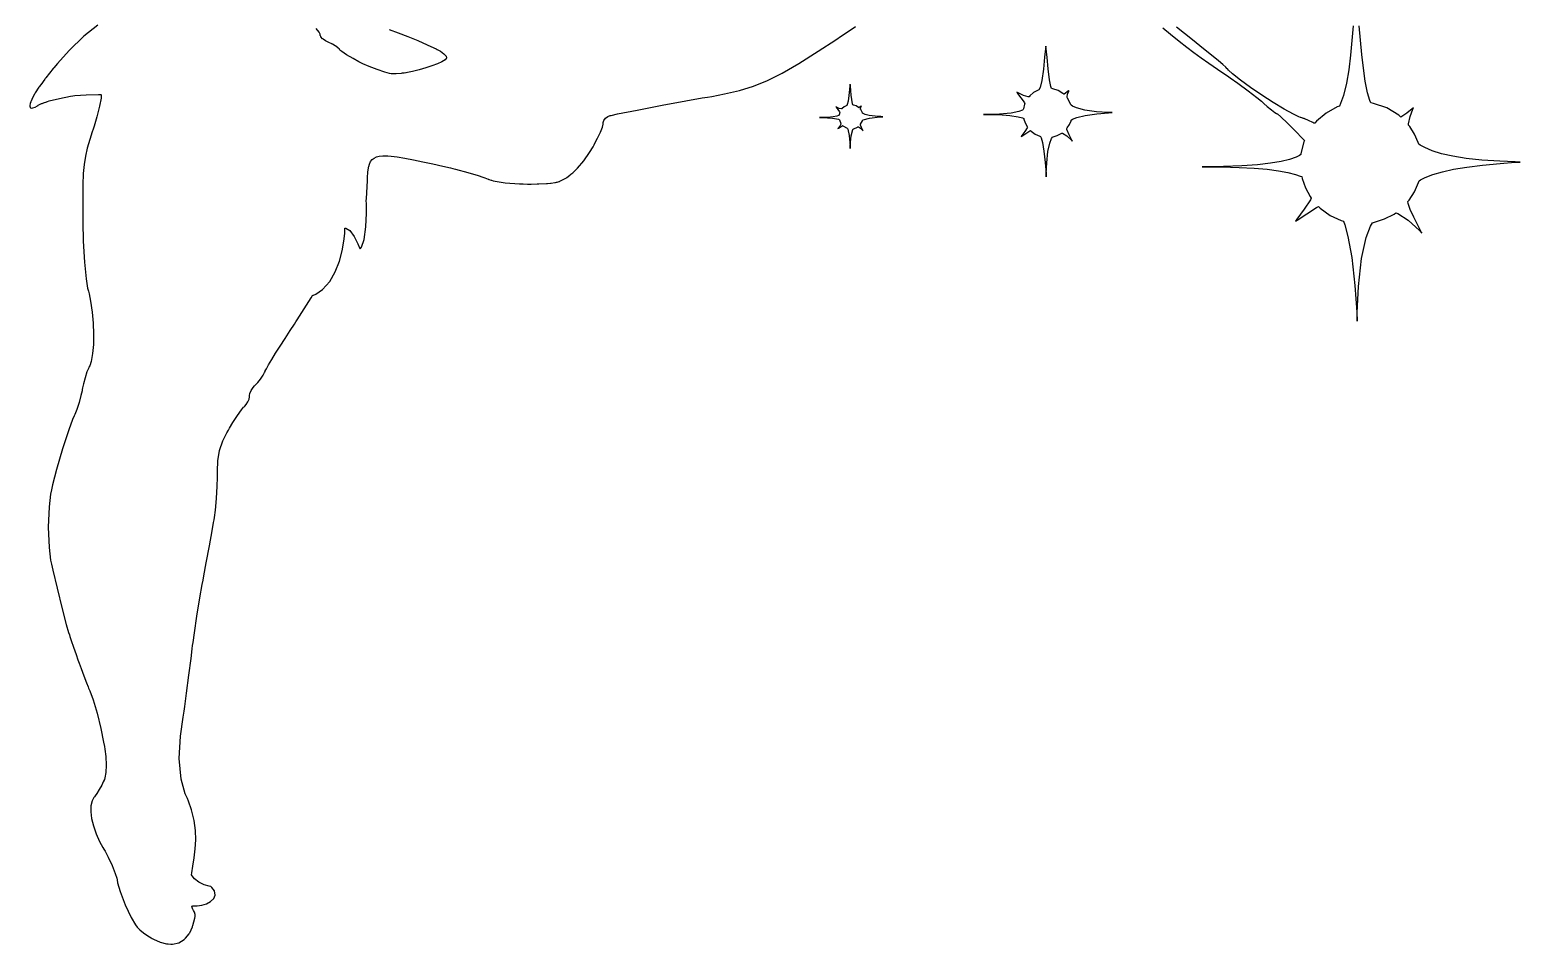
# Model space of a CAD drawing. Extents: x 0 to 17.2, y 0 to 19.3.
# Drawn here: x 0 to 17.19, y 0 to 10.55 of the extents above; entities that cross this region are included whole.
import ezdxf

# ---------------------------------------------------------------- set-up
doc = ezdxf.new("R2010")
doc.units = 0
doc.layers.get('0').update_dxf_attribs({"linetype": 'CONTINUOUS'})

msp = doc.modelspace()

# ---------------------------------------------------------------- linework, layer by layer
at = {"color": 0}
for points in [[(0.784451, 10.6), (0.624078, 10.4723), (0.452365, 10.3062), (0.318793, 10.1592), (0.276585, 10.1082), (0.268229, 10.0982), (0.185221, 9.99414), (0.177029, 9.9834), (0.171821, 9.97667), (0.12538, 9.91276), (0.121094, 9.90657), (0.12028, 9.90543), (0.111328, 9.89328), (0.110569, 9.89214), (0.11046, 9.89208), (0.105577, 9.88499), (0.062934, 9.81868), (0.059353, 9.81256), (0.059299, 9.81256), (0.059191, 9.81239), (0.059191, 9.81228), (0.053711, 9.80317), (0.030979, 9.76124), (0.014214, 9.72472), (0.011773, 9.71826), (0.010905, 9.71615), (0.004395, 9.69629), (0.00396, 9.69444), (0.003472, 9.69265), (0.00038, 9.67637), (0.000271, 9.67492), (0.000109, 9.67344), (0.000597, 9.66081), (0.000868, 9.65972), (0.000922, 9.6594), (0.002279, 9.65668), (0.002387, 9.65636), (0.002604, 9.65571), (0.005263, 9.64968), (0.005697, 9.64919), (0.007704, 9.64686), (0.017741, 9.64301), (0.036675, 9.64481), (0.062554, 9.65511), (0.087511, 9.66911), (0.095486, 9.67426), (0.09809, 9.676), (0.135579, 9.69461), (0.140192, 9.6965), (0.141385, 9.69706), (0.153267, 9.70193), (0.154622, 9.70242), (0.15804, 9.70378), (0.1977, 9.71739), (0.201768, 9.71875), (0.201824, 9.71881), (0.202746, 9.71903), (0.202854, 9.71903), (0.22309, 9.72537), (0.340875, 9.75543), (0.470215, 9.78174), (0.496203, 9.78614), (0.519749, 9.78896), (0.650662, 9.79785), (0.790907, 9.80063), (0.819174, 9.80029), (0.823133, 9.79449), (0.821126, 9.75592), (0.804958, 9.66585), (0.773438, 9.54286), (0.741157, 9.43506), (0.729383, 9.39942), (0.719618, 9.37001), (0.691243, 9.28147), (0.662056, 9.18099), (0.640788, 9.08826), (0.626139, 8.99354), (0.617025, 8.8871), (0.612304, 8.75911), (0.61084, 8.59987), (0.611165, 8.4496), (0.611436, 8.39953), (0.611817, 8.32667), (0.616808, 8.10801), (0.629449, 7.866), (0.64936, 7.67356), (0.667318, 7.56581), (0.676486, 7.53071), (0.683919, 7.50206), (0.701714, 7.41476), (0.719997, 7.29042), (0.731337, 7.16282), (0.735732, 7.03711), (0.733018, 6.91829), (0.723307, 6.81147), (0.706435, 6.72174), (0.690483, 6.67008), (0.682508, 6.65419), (0.67589, 6.64106), (0.659179, 6.59999), (0.636774, 6.53381), (0.617785, 6.46397), (0.60726, 6.41531), (0.604764, 6.39893), (0.602051, 6.38157), (0.59044, 6.32992), (0.568033, 6.24924), (0.540582, 6.16694), (0.519206, 6.11117), (0.511176, 6.09299), (0.493653, 6.05354), (0.449056, 5.93169), (0.378201, 5.71457), (0.308214, 5.4731), (0.262424, 5.29758), (0.248861, 5.23867), (0.237956, 5.19146), (0.221679, 5.04606), (0.212619, 4.81054), (0.221625, 4.57497), (0.237901, 4.42936), (0.248807, 4.38206), (0.264757, 4.31267), (0.314019, 4.1046), (0.372288, 3.86919), (0.420899, 3.68625), (0.447428, 3.59462), (0.457194, 3.56625), (0.462511, 3.55078), (0.478461, 3.50429), (0.505425, 3.42589), (0.534451, 3.34125), (0.555339, 3.28054), (0.562283, 3.26031), (0.569228, 3.24007), (0.590983, 3.17942), (0.622504, 3.09472), (0.652994, 3.01639), (0.671983, 2.96978), (0.678711, 2.95437), (0.693251, 2.9209), (0.731771, 2.81814), (0.778157, 2.66601), (0.820258, 2.48931), (0.851183, 2.33192), (0.860351, 2.27924), (0.865235, 2.25092), (0.876628, 2.16521), (0.882379, 2.0664), (0.877115, 1.97954), (0.865994, 1.92042), (0.860189, 1.90136), (0.859538, 1.90001), (0.853244, 1.88747), (0.852593, 1.8859), (0.847168, 1.87321), (0.828993, 1.83594), (0.800836, 1.7844), (0.771647, 1.73742), (0.752171, 1.70964), (0.744954, 1.70096), (0.736654, 1.69103), (0.718967, 1.65511), (0.705186, 1.59619), (0.703125, 1.52642), (0.712457, 1.44808), (0.732747, 1.36344), (0.763564, 1.27479), (0.804471, 1.1843), (0.841525, 1.11616), (0.855143, 1.09424), (0.868653, 1.07254), (0.905382, 1.00488), (0.950738, 0.908637), (0.986165, 0.817111), (1.00331, 0.76096), (1.00678, 0.741808), (1.01302, 0.707357), (1.04291, 0.606011), (1.10091, 0.452963), (1.16987, 0.308214), (1.21913, 0.22309), (1.23893, 0.197265), (1.24523, 0.189019), (1.26785, 0.166883), (1.30995, 0.132053), (1.35948, 0.097114), (1.39779, 0.073405), (1.41097, 0.066298), (1.41103, 0.066298), (1.42736, 0.057509), (1.5051, 0.02398), (1.57715, 0.004612), (1.59071, 0.002821), (1.59407, 0.002387), (1.62701, 0.000054), (1.63021, 0), (1.64615, 0), (1.71892, 0.016059), (1.78174, 0.053602), (1.79275, 0.06429), (1.79715, 0.068576), (1.83697, 0.1199), (1.84056, 0.125868), (1.84407, 0.13189), (1.87522, 0.199978), (1.87788, 0.207628), (1.88053, 0.215278), (1.90267, 0.300185), (1.9044, 0.309462), (1.90588, 0.317329), (1.90593, 0.341635), (1.89953, 0.368381), (1.88857, 0.390192), (1.87961, 0.403429), (1.87642, 0.407607), (1.87576, 0.410319), (1.87017, 0.436849), (1.86968, 0.439453), (1.87044, 0.439779), (1.88026, 0.442654), (1.88172, 0.442817), (1.89307, 0.440701), (1.92844, 0.440593), (1.98247, 0.448676), (2.03711, 0.466254), (2.08567, 0.492458), (2.12153, 0.526313), (2.13807, 0.567057), (2.12864, 0.613769), (2.09879, 0.654568), (2.08653, 0.665474), (2.067, 0.668946), (2.0096, 0.685656), (1.94769, 0.715494), (1.89974, 0.753851), (1.8719, 0.787326), (1.86458, 0.799642), (1.86768, 0.82449), (1.87875, 0.898708), (1.89387, 0.997775), (1.90662, 1.09836), (1.91368, 1.20215), (1.91157, 1.31066), (1.89692, 1.4254), (1.86643, 1.54807), (1.83089, 1.64789), (1.81674, 1.68013), (1.79346, 1.73292), (1.74707, 1.90158), (1.72265, 2.13992), (1.73633, 2.40061), (1.76742, 2.61751), (1.78103, 2.68918), (1.78792, 2.74035), (1.80821, 2.89387), (1.83556, 3.10439), (1.85981, 3.29601), (1.87349, 3.4069), (1.87782, 3.44385), (1.88217, 3.4809), (1.89762, 3.59174), (1.92692, 3.78331), (1.96164, 3.99382), (1.9885, 4.1474), (1.99794, 4.19846), (2.00717, 4.24849), (2.03478, 4.39854), (2.07101, 4.5964), (2.10254, 4.76937), (2.11951, 4.86322), (2.12511, 4.89442), (2.12999, 4.9221), (2.14079, 5.00569), (2.15365, 5.14094), (2.16237, 5.28315), (2.16558, 5.38217), (2.16558, 5.41515), (2.16558, 5.45524), (2.16997, 5.57536), (2.18778, 5.69596), (2.22553, 5.80474), (2.27279, 5.89893), (2.29004, 5.92942), (2.30279, 5.95204), (2.34299, 6.01888), (2.39524, 6.0995), (2.44081, 6.16249), (2.46544, 6.19222), (2.47358, 6.19894), (2.47999, 6.20432), (2.49653, 6.22368), (2.51535, 6.25467), (2.52806, 6.28803), (2.53271, 6.31179), (2.53271, 6.31967), (2.53271, 6.32775), (2.53803, 6.35189), (2.55251, 6.38667), (2.574, 6.41982), (2.59293, 6.44125), (2.60021, 6.44721), (2.60824, 6.45389), (2.62989, 6.477), (2.66097, 6.51671), (2.68972, 6.56119), (2.70751, 6.59392), (2.71251, 6.60519), (2.71588, 6.6129), (2.72781, 6.63531), (2.75435, 6.68186), (2.79058, 6.74251), (2.83512, 6.81506), (2.88644, 6.89703), (2.94314, 6.98611), (3.00375, 7.07997), (3.051, 7.15229), (3.06685, 7.17626), (3.08425, 7.20275), (3.24533, 7.45682), (3.2601, 7.48101), (3.26101, 7.48112), (3.26958, 7.48378), (3.2704, 7.48426), (3.29844, 7.49621), (3.37489, 7.55057), (3.45817, 7.64453), (3.52246, 7.75667), (3.56988, 7.87744), (3.60254, 7.9974), (3.62256, 8.10693), (3.63217, 8.1965), (3.63422, 8.24169), (3.63346, 8.25662), (3.64621, 8.25836), (3.68892, 8.2309), (3.74089, 8.1606), (3.78293, 8.07883), (3.8035, 8.03142), (3.80865, 8.01856), (3.82563, 8.04113), (3.85406, 8.12582), (3.87657, 8.27251), (3.88303, 8.43169), (3.88178, 8.54025), (3.88043, 8.57633), (3.88232, 8.59619), (3.89486, 8.80658), (3.8954, 8.82829), (3.89572, 8.84201), (3.89908, 8.90278), (3.90533, 8.95361), (3.90712, 8.9624), (3.9089, 8.97151), (3.91667, 8.99832), (3.9299, 9.0274), (3.94738, 9.05024), (3.96951, 9.06749), (3.9969, 9.07981), (4.03006, 9.08783), (4.0695, 9.09218), (4.10422, 9.09347), (4.11583, 9.09347), (4.12858, 9.09347), (4.16689, 9.09022), (4.23779, 9.08094), (4.32503, 9.06646), (4.42486, 9.04764), (4.53381, 9.02522), (4.64822, 9.00022), (4.76454, 8.97325), (4.85053, 8.95242), (4.87918, 8.94526), (4.87924, 8.94526), (4.90924, 8.93778), (5.05007, 8.90039), (5.17204, 8.86496), (5.19265, 8.85835), (5.19276, 8.85835), (5.20301, 8.85508), (5.24881, 8.83951), (5.28618, 8.82525), (5.29232, 8.8226), (5.2946, 8.82161), (5.32232, 8.81196), (5.32557, 8.81104), (5.32563, 8.81104), (5.34489, 8.8055), (5.48008, 8.78293), (5.64893, 8.76932), (5.68506, 8.76824), (5.68511, 8.76824), (5.69108, 8.76807), (5.74094, 8.76719), (5.7576, 8.76719), (5.78276, 8.76719), (5.85081, 8.76785), (5.8584, 8.76796), (5.86897, 8.76818), (5.95888, 8.77219), (5.96674, 8.77274), (5.97011, 8.773), (6.00358, 8.77556), (6.00657, 8.77587), (6.01144, 8.77647), (6.05626, 8.78381), (6.06039, 8.78467), (6.06185, 8.78504), (6.07568, 8.78907), (6.0771, 8.78944), (6.07958, 8.79015), (6.10439, 8.79715), (6.10672, 8.79796), (6.11388, 8.80057), (6.18147, 8.8361), (6.18832, 8.84065), (6.19157, 8.84289), (6.22613, 8.86783), (6.22982, 8.87061), (6.22982, 8.87067), (6.23004, 8.87076), (6.23004, 8.87076), (6.23014, 8.87088), (6.23122, 8.87164), (6.23133, 8.87169), (6.23204, 8.87229), (6.23981, 8.87879), (6.24056, 8.87939), (6.26058, 8.89556), (6.31575, 8.95019), (6.38872, 9.03635), (6.4541, 9.12924), (6.49474, 9.19661), (6.50667, 9.21989), (6.51758, 9.23844), (6.5485, 9.29514), (6.58165, 9.36436), (6.60346, 9.42393), (6.61143, 9.4585), (6.61149, 9.47), (6.61149, 9.47737), (6.6186, 9.49946), (6.63803, 9.52587), (6.66715, 9.54682), (6.69422, 9.55783), (6.70361, 9.55979), (6.77843, 9.57536), (7.00319, 9.62082), (7.29362, 9.67725), (7.56689, 9.7276), (7.75299, 9.7601), (7.81515, 9.77035), (7.86453, 9.77854), (8.01226, 9.8061), (8.18533, 9.84631), (8.34581, 9.89632), (8.50521, 9.96137), (8.67492, 10.0467), (8.86643, 10.1574), (9.09119, 10.299), (9.29362, 10.4317), (9.36074, 10.4765), (9.4011, 10.5034), (9.52251, 10.5842)], [(4.14606, 10.5482), (4.24849, 10.5113), (4.35938, 10.4686), (4.47299, 10.4222), (4.58361, 10.3743), (4.66026, 10.3393), (4.68554, 10.3271), (4.69857, 10.3208), (4.73628, 10.2986), (4.77567, 10.2687), (4.79975, 10.241), (4.80621, 10.2236), (4.80469, 10.219), (4.80285, 10.2135), (4.78814, 10.2001), (4.75233, 10.1783), (4.70096, 10.1548), (4.63769, 10.1305), (4.56614, 10.1068), (4.49001, 10.0847), (4.41297, 10.0654), (4.35732, 10.0533), (4.33871, 10.0499), (4.33485, 10.0495), (4.31803, 10.048), (4.29953, 10.0461), (4.29492, 10.0455), (4.28256, 10.0441), (4.22661, 10.0396), (4.17606, 10.0391), (4.16644, 10.0396), (4.14779, 10.043), (4.09261, 10.0577), (4.00564, 10.0866), (3.91189, 10.1235), (3.84093, 10.1543), (3.81765, 10.1653), (3.79525, 10.1769), (3.72879, 10.2134), (3.65343, 10.2579), (3.59868, 10.2945), (3.57536, 10.3133), (3.57194, 10.3188), (3.57004, 10.3219), (3.5536, 10.339), (3.52951, 10.3574), (3.52387, 10.3611), (3.52382, 10.3611), (3.52094, 10.363), (3.49013, 10.3808), (3.48687, 10.3824), (3.48676, 10.3824), (3.48346, 10.3841), (3.44997, 10.3991), (3.44661, 10.4004), (3.43983, 10.403), (3.40853, 10.419), (3.38178, 10.4379), (3.37739, 10.4419), (3.37517, 10.444), (3.35758, 10.4645), (3.35633, 10.4665), (3.35568, 10.4676), (3.35092, 10.4775), (3.35058, 10.4785), (3.35026, 10.4794), (3.34864, 10.4871), (3.34864, 10.4896), (3.34864, 10.4954), (3.34179, 10.5103), (3.3405, 10.5125), (3.33649, 10.5194), (3.30083, 10.5618)], [(13.0677, 10.5686), (13.1558, 10.4967), (13.2554, 10.4164), (13.3433, 10.3471), (13.4252, 10.2846), (13.5072, 10.2244), (13.5949, 10.1621), (13.6944, 10.0933), (13.7822, 10.0334), (13.8115, 10.0136), (13.8419, 9.993), (13.9321, 9.92958), (14.0492, 9.84364), (14.1493, 9.766), (14.2026, 9.72222), (14.2194, 9.7066), (14.2318, 9.6951), (14.2701, 9.66135), (14.3179, 9.62196), (14.3571, 9.59272), (14.3771, 9.57992), (14.3828, 9.57781), (14.3896, 9.57525), (14.426, 9.54438), (14.5038, 9.47054), (14.5997, 9.37315), (14.674, 9.29531), (14.6985, 9.26899), (14.6932, 9.25603), (14.6578, 9.12121), (14.6558, 9.10732), (14.6433, 9.09847), (14.6022, 9.07736), (14.5276, 9.05029), (14.4301, 9.02653), (14.3075, 9.00624), (14.1572, 8.98986), (13.9772, 8.97765), (13.7654, 8.96994), (13.5808, 8.96713), (13.5194, 8.96701), (13.5758, 8.96713), (13.7454, 8.96539), (13.9451, 8.95969), (14.1197, 8.95019), (14.2707, 8.93713), (14.3996, 8.92057), (14.5076, 8.90082), (14.5963, 8.8781), (14.6499, 8.85997), (14.6671, 8.85249), (14.6722, 8.83035), (14.7103, 8.72379), (14.7644, 8.6244), (14.7775, 8.60579), (14.7676, 8.58501), (14.6956, 8.47624), (14.6106, 8.36328), (14.5943, 8.34044), (14.6161, 8.35026), (14.7276, 8.4221), (14.8393, 8.49642), (14.8614, 8.50743), (14.8817, 8.48768), (14.9954, 8.40506), (15.1229, 8.34571), (15.15, 8.33757), (15.1658, 8.29536), (15.2001, 8.16374), (15.2436, 7.92008), (15.2797, 7.59694), (15.3021, 7.28776), (15.3072, 7.18457), (15.3085, 7.28526), (15.3229, 7.58724), (15.3581, 7.90853), (15.4117, 8.15201), (15.4596, 8.28228), (15.4829, 8.32124), (15.5072, 8.32596), (15.624, 8.36436), (15.7328, 8.42176), (15.7529, 8.43593), (15.7751, 8.42806), (15.8946, 8.3526), (16.025, 8.23101), (16.0526, 8.20003), (16.0425, 8.22347), (16.0079, 8.29189), (15.9594, 8.38417), (15.9176, 8.47558), (15.8961, 8.5421), (15.8928, 8.56478), (15.9074, 8.58257), (15.9693, 8.67893), (16.0153, 8.78381), (16.0221, 8.80578), (16.0389, 8.81619), (16.0922, 8.84267), (16.1808, 8.87711), (16.2893, 8.90896), (16.4194, 8.93793), (16.5725, 8.96386), (16.7504, 8.98649), (16.9546, 9.00564), (17.1288, 9.0179), (17.1869, 9.02106), (17.1279, 9.0224), (16.9511, 9.02974), (16.7443, 9.04389), (16.5647, 9.06332), (16.4107, 9.08768), (16.2806, 9.11664), (16.1726, 9.14985), (16.0854, 9.18707), (16.0332, 9.21636), (16.0172, 9.22786), (16.0107, 9.24772), (15.9685, 9.34256), (15.9132, 9.4305), (15.9004, 9.44683), (15.9008, 9.46278), (15.9169, 9.54514), (15.9476, 9.63026), (15.9554, 9.64757), (15.9421, 9.63558), (15.8793, 9.58513), (15.8213, 9.54639), (15.8103, 9.54025), (15.7857, 9.56158), (15.6478, 9.64561), (15.4949, 9.69738), (15.4628, 9.70253), (15.4524, 9.73101), (15.4279, 9.81907), (15.4006, 9.95378), (15.3788, 10.1025), (15.361, 10.2611), (15.3456, 10.4254), (15.3307, 10.5914)], [(15.2607, 10.593), (15.2461, 10.4229), (15.2304, 10.2523), (15.2108, 10.0864), (15.1846, 9.93012), (15.1493, 9.78857), (15.1164, 9.69601), (15.1022, 9.66678), (15.0749, 9.65647), (14.9488, 9.58589), (14.839, 9.49181), (14.82, 9.46978), (14.819, 9.46983), (14.8092, 9.4706), (14.8082, 9.47065), (14.7971, 9.47651), (14.746, 9.50168), (14.7038, 9.5191), (14.6972, 9.521), (14.6958, 9.52143), (14.6839, 9.52468), (14.6828, 9.52501), (14.6804, 9.52587), (14.6571, 9.53521), (14.6549, 9.53597), (14.6336, 9.54351), (14.5721, 9.57281), (14.4632, 9.63217), (14.3378, 9.70751), (14.2058, 9.79238), (14.0774, 9.88015), (13.9619, 9.96436), (13.8695, 10.0385), (13.8233, 10.0802), (13.8101, 10.0959), (13.8058, 10.1009), (13.7913, 10.1144), (13.7564, 10.1451), (13.7071, 10.1867), (13.6456, 10.2375), (13.5738, 10.296), (13.4936, 10.3606), (13.4071, 10.4297), (13.3162, 10.5018), (13.2229, 10.5754)]]:
    msp.add_lwpolyline(points, dxfattribs=at)
for points in [[(11.7164, 10.3583), (11.7114, 10.3263), (11.7019, 10.2294), (11.6897, 10.0914), (11.6712, 9.96089), (11.6499, 9.87901), (11.6378, 9.85417), (11.6267, 9.85004), (11.5757, 9.82146), (11.5313, 9.78336), (11.5235, 9.77442), (11.5141, 9.77468), (11.4602, 9.78808), (11.3962, 9.81967), (11.3818, 9.82894), (11.3852, 9.82021), (11.4008, 9.79579), (11.4274, 9.76156), (11.4544, 9.72726), (11.4707, 9.70275), (11.4746, 9.6939), (11.4724, 9.68858), (11.4578, 9.63331), (11.457, 9.62761), (11.4457, 9.61957), (11.4051, 9.60454), (11.3159, 9.58669), (11.1822, 9.57514), (11.0431, 9.5709), (10.9967, 9.57081), (11.0398, 9.5709), (11.1692, 9.56788), (11.301, 9.55871), (11.3969, 9.544), (11.4461, 9.53108), (11.4615, 9.52442), (11.4636, 9.51546), (11.4791, 9.47233), (11.501, 9.43207), (11.5063, 9.42453), (11.5023, 9.41613), (11.4731, 9.37207), (11.4386, 9.32633), (11.4321, 9.31706), (11.4409, 9.32101), (11.4861, 9.3501), (11.5314, 9.38015), (11.5403, 9.3846), (11.5484, 9.37663), (11.5945, 9.34315), (11.6461, 9.31917), (11.6571, 9.31586), (11.6635, 9.29878), (11.6774, 9.2455), (11.695, 9.14681), (11.7096, 9.01594), (11.7187, 8.89074), (11.7208, 8.8489), (11.7213, 8.88971), (11.7272, 9.01199), (11.7414, 9.14214), (11.7631, 9.24072), (11.7826, 9.29346), (11.792, 9.30925), (11.8019, 9.31114), (11.8492, 9.32671), (11.8932, 9.34993), (11.9014, 9.35568), (11.9104, 9.35249), (11.9587, 9.32194), (12.0115, 9.27268), (12.0227, 9.26014), (12.0174, 9.27246), (11.985, 9.33475), (11.9597, 9.39606), (11.958, 9.40788), (11.9639, 9.4151), (11.9889, 9.45415), (12.0076, 9.49658), (12.0103, 9.50549), (12.0252, 9.51465), (12.0746, 9.5344), (12.1712, 9.55903), (12.3053, 9.57872), (12.4379, 9.59033), (12.4822, 9.59272), (12.4373, 9.59375), (12.3028, 9.602), (12.1677, 9.61968), (12.0713, 9.64486), (12.0225, 9.66635), (12.0084, 9.67643), (12.0058, 9.68451), (11.9663, 9.75851), (11.9611, 9.76514), (11.9613, 9.7716), (11.9678, 9.80496), (11.9803, 9.83946), (11.9834, 9.84646), (11.978, 9.84164), (11.929, 9.80544), (11.9246, 9.80296), (11.9146, 9.81164), (11.8587, 9.84565), (11.7968, 9.86664), (11.7838, 9.86871), (11.7748, 9.89318), (11.7586, 9.97043), (11.7426, 10.0949), (11.7303, 10.2287), (11.7207, 10.3261), (11.7164, 10.3583)], [(9.45958, 9.92008), (9.45714, 9.9044), (9.45242, 9.85678), (9.44646, 9.78907), (9.43733, 9.72499), (9.42686, 9.68485), (9.42096, 9.67264), (9.41553, 9.67057), (9.39046, 9.65653), (9.3686, 9.63781), (9.36486, 9.6334), (9.36019, 9.63351), (9.33371, 9.64014), (9.30231, 9.65565), (9.29525, 9.66021), (9.29731, 9.65494), (9.31765, 9.62711), (9.33843, 9.59924), (9.34082, 9.59392), (9.33974, 9.59131), (9.33257, 9.56424), (9.33219, 9.56142), (9.32661, 9.55746), (9.30669, 9.55007), (9.26292, 9.54129), (9.19726, 9.53564), (9.12901, 9.53358), (9.10628, 9.53353), (9.13803, 9.53358), (9.25558, 9.52756), (9.32611, 9.51432), (9.33442, 9.51074), (9.33539, 9.50635), (9.35379, 9.46539), (9.35644, 9.46164), (9.35449, 9.45751), (9.34006, 9.43593), (9.32314, 9.41347), (9.31993, 9.4089), (9.32428, 9.41086), (9.34646, 9.42518), (9.36865, 9.43994), (9.37304, 9.44211), (9.37706, 9.43821), (9.42503, 9.41), (9.43044, 9.40836), (9.43392, 9.39899), (9.44906, 9.32536), (9.46018, 9.20958), (9.46175, 9.17904), (9.46213, 9.20856), (9.47179, 9.32303), (9.49132, 9.39626), (9.49664, 9.40511), (9.50146, 9.40603), (9.54628, 9.42507), (9.55035, 9.4279), (9.55474, 9.42632), (9.5785, 9.41135), (9.60439, 9.38721), (9.60992, 9.38103), (9.60726, 9.3871), (9.59142, 9.41764), (9.579, 9.44769), (9.57813, 9.4535), (9.581, 9.45708), (9.60254, 9.49707), (9.60389, 9.50142), (9.61203, 9.50646), (9.68283, 9.52772), (9.80279, 9.54249), (9.8355, 9.54428), (9.81347, 9.54482), (9.74744, 9.54883), (9.6811, 9.55751), (9.63374, 9.56988), (9.60975, 9.58046), (9.60286, 9.58539), (9.60157, 9.58936), (9.58219, 9.62565), (9.57964, 9.6289), (9.57969, 9.63211), (9.58903, 9.66536), (9.5906, 9.66878), (9.58794, 9.66639), (9.56392, 9.64871), (9.56174, 9.64746), (9.55681, 9.65169), (9.5294, 9.6684), (9.49903, 9.67865), (9.49268, 9.67969), (9.48747, 9.69379), (9.47244, 9.79081), (9.46229, 9.89996), (9.45958, 9.92008)]]:
    msp.add_lwpolyline(points, close=True, dxfattribs=at)

doc.saveas('drawing.dxf')
